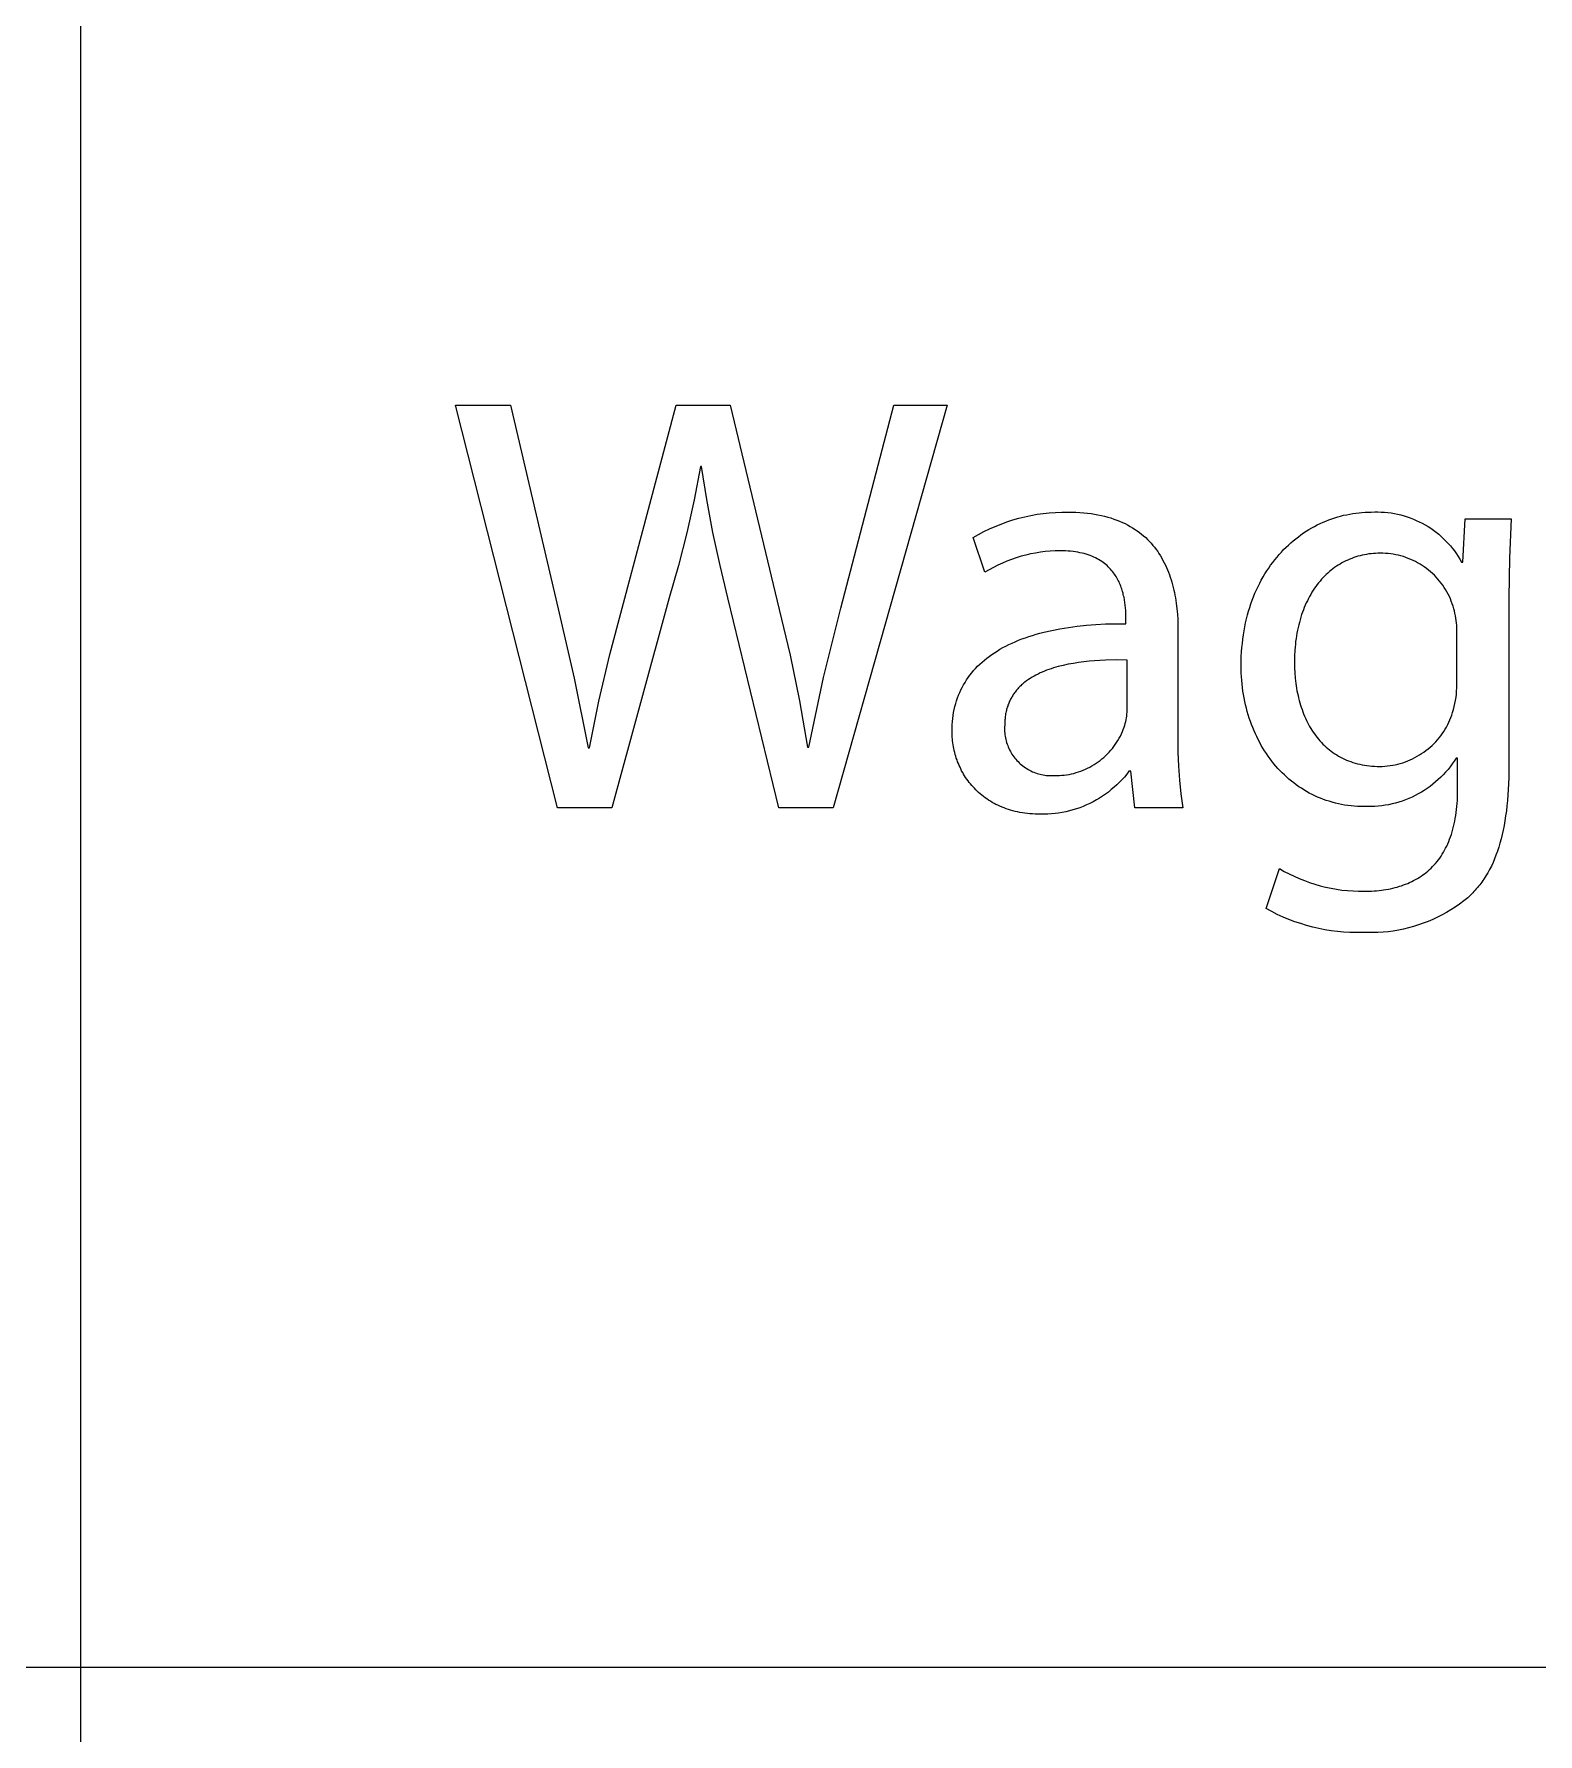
# Model space of a CAD drawing. Header units: millimetres. Extents: x 578 to 4608, y -138 to 2677.
# Drawn here: x 4249.3 to 4350.9, y 82.5 to 197.3 of the extents above; entities that cross this region are included whole.
import ezdxf

# ---------------------------------------------------------------- set-up
doc = ezdxf.new("R2010")
doc.units = ezdxf.units.MM
doc.header["$MEASUREMENT"] = 0
doc.layers.add('Domyślny', color=7, linetype='Continuous', true_color=0x000000)

msp = doc.modelspace()

# ---------------------------------------------------------------- linework, layer by layer
at = {"layer": 'Domyślny', "color": 18, "lineweight": 15, "true_color": 0x000000}
for p, q in [((4252.49, -25.69), (4252.49, 312.23)), ((4284.68, 145.05), (4277.78, 172.24)), ((4277.78, 172.24), (4281.51, 172.24)), ((4281.51, 172.24), (4284.73, 158.49)), ((4289.04, 158.52), (4292.68, 172.24)), ((4292.68, 172.24), (4296.34, 172.24)), ((4296.34, 172.24), (4299.64, 158.44)), ((4311, 172.24), (4303.29, 145.05)), ((4303.82, 158.52), (4307.4, 172.24)), ((4307.4, 172.24), (4311, 172.24)), ((4294.33, 168.09), (4293.9, 165.85)), ((4294.41, 168.09), (4294.33, 168.09)), ((4294.76, 165.86), (4294.41, 168.09)), ((4293.9, 165.85), (4293.4, 163.62)), ((4295.17, 163.63), (4294.76, 165.86)), ((4314.24, 164.05), (4314.63, 164.21)), ((4314.63, 164.21), (4315.02, 164.35)), ((4315.02, 164.35), (4315.42, 164.49)), ((4315.42, 164.49), (4315.83, 164.6)), ((4315.83, 164.6), (4316.23, 164.7)), ((4316.23, 164.7), (4316.64, 164.79)), ((4316.64, 164.79), (4317.06, 164.87)), ((4317.06, 164.87), (4317.47, 164.93)), ((4317.47, 164.93), (4317.89, 164.97)), ((4317.89, 164.97), (4318.31, 165)), ((4318.31, 165), (4318.73, 165.02)), ((4318.73, 165.02), (4319.15, 165.02)), ((4319.15, 165.02), (4319.42, 165.02)), ((4319.42, 165.02), (4319.69, 165.01)), ((4319.69, 165.01), (4319.96, 164.99)), ((4319.96, 164.99), (4320.22, 164.97)), ((4320.22, 164.97), (4320.47, 164.95)), ((4320.47, 164.95), (4320.71, 164.92)), ((4320.71, 164.92), (4320.95, 164.88)), ((4320.95, 164.88), (4321.18, 164.84)), ((4321.18, 164.84), (4321.41, 164.79)), ((4321.41, 164.79), (4321.63, 164.74)), ((4321.63, 164.74), (4321.84, 164.68)), ((4321.84, 164.68), (4322.05, 164.62)), ((4322.05, 164.62), (4322.25, 164.55)), ((4322.25, 164.55), (4322.45, 164.48)), ((4322.45, 164.48), (4322.64, 164.4)), ((4322.64, 164.4), (4322.83, 164.32)), ((4322.83, 164.32), (4323.01, 164.24)), ((4323.01, 164.24), (4323.18, 164.15)), ((4335.99, 164.15), (4336.18, 164.24)), ((4336.18, 164.24), (4336.38, 164.33)), ((4336.38, 164.33), (4336.57, 164.41)), ((4336.57, 164.41), (4336.77, 164.49)), ((4336.77, 164.49), (4336.97, 164.56)), ((4336.97, 164.56), (4337.17, 164.63)), ((4337.17, 164.63), (4337.37, 164.69)), ((4337.37, 164.69), (4337.57, 164.75)), ((4337.57, 164.75), (4337.77, 164.8)), ((4337.77, 164.8), (4337.98, 164.84)), ((4337.98, 164.84), (4338.18, 164.88)), ((4338.18, 164.88), (4338.39, 164.92)), ((4338.39, 164.92), (4338.6, 164.95)), ((4338.6, 164.95), (4338.81, 164.97)), ((4338.81, 164.97), (4339.01, 164.99)), ((4339.01, 164.99), (4339.22, 165.01)), ((4339.22, 165.01), (4339.43, 165.01)), ((4339.43, 165.01), (4339.64, 165.02)), ((4339.64, 165.02), (4339.87, 165.03)), ((4339.87, 165.03), (4340.09, 165.03)), ((4340.09, 165.03), (4340.31, 165.02)), ((4340.31, 165.02), (4340.53, 165.01)), ((4340.53, 165.01), (4340.75, 164.99)), ((4340.75, 164.99), (4340.98, 164.96)), ((4340.98, 164.96), (4341.2, 164.92)), ((4341.2, 164.92), (4341.41, 164.88)), ((4341.41, 164.88), (4341.63, 164.83)), ((4341.63, 164.83), (4341.85, 164.77)), ((4341.85, 164.77), (4342.06, 164.7)), ((4342.06, 164.7), (4342.27, 164.63)), ((4342.27, 164.63), (4342.48, 164.55)), ((4342.48, 164.55), (4342.68, 164.46)), ((4342.68, 164.46), (4342.88, 164.36)), ((4342.88, 164.36), (4343.08, 164.26)), ((4343.08, 164.26), (4343.28, 164.15)), ((4345.82, 161.63), (4345.99, 164.57)), ((4345.99, 164.57), (4349.08, 164.57)), ((4349.08, 164.57), (4348.97, 161.9)), ((4293.4, 163.62), (4292.85, 161.41)), ((4295.65, 161.42), (4295.17, 163.63)), ((4312.75, 163.29), (4313.11, 163.5)), ((4313.54, 160.95), (4312.75, 163.29)), ((4313.11, 163.5), (4313.48, 163.7)), ((4313.48, 163.7), (4313.86, 163.88)), ((4313.86, 163.88), (4314.24, 164.05)), ((4323.18, 164.15), (4323.35, 164.05)), ((4323.35, 164.05), (4323.52, 163.96)), ((4323.52, 163.96), (4323.68, 163.85)), ((4323.68, 163.85), (4323.83, 163.75)), ((4323.83, 163.75), (4323.98, 163.64)), ((4323.98, 163.64), (4324.12, 163.53)), ((4324.12, 163.53), (4324.26, 163.41)), ((4324.26, 163.41), (4324.4, 163.29)), ((4324.4, 163.29), (4324.53, 163.16)), ((4324.53, 163.16), (4324.65, 163.04)), ((4334.21, 162.94), (4334.37, 163.08)), ((4334.37, 163.08), (4334.54, 163.22)), ((4334.54, 163.22), (4334.72, 163.35)), ((4334.72, 163.35), (4334.89, 163.48)), ((4334.89, 163.48), (4335.07, 163.61)), ((4335.07, 163.61), (4335.25, 163.72)), ((4335.25, 163.72), (4335.43, 163.84)), ((4335.43, 163.84), (4335.62, 163.95)), ((4335.62, 163.95), (4335.8, 164.05)), ((4335.8, 164.05), (4335.99, 164.15)), ((4343.28, 164.15), (4343.47, 164.04)), ((4343.47, 164.04), (4343.66, 163.92)), ((4343.66, 163.92), (4343.84, 163.79)), ((4343.84, 163.79), (4344.02, 163.66)), ((4344.02, 163.66), (4344.19, 163.52)), ((4344.19, 163.52), (4344.36, 163.37)), ((4344.36, 163.37), (4344.52, 163.22)), ((4344.52, 163.22), (4344.68, 163.06)), ((4344.68, 163.06), (4344.83, 162.9)), ((4315.66, 161.93), (4315.34, 161.82)), ((4315.98, 162.03), (4315.66, 161.93)), ((4316.31, 162.11), (4315.98, 162.03)), ((4316.63, 162.19), (4316.31, 162.11)), ((4316.96, 162.25), (4316.63, 162.19)), ((4317.29, 162.31), (4316.96, 162.25)), ((4317.62, 162.35), (4317.29, 162.31)), ((4317.96, 162.38), (4317.62, 162.35)), ((4318.29, 162.4), (4317.96, 162.38)), ((4318.62, 162.4), (4318.29, 162.4)), ((4318.81, 162.4), (4318.62, 162.4)), ((4318.99, 162.39), (4318.81, 162.4)), ((4319.16, 162.38), (4318.99, 162.39)), ((4319.33, 162.37), (4319.16, 162.38)), ((4319.5, 162.35), (4319.33, 162.37)), ((4319.66, 162.33), (4319.5, 162.35)), ((4319.81, 162.3), (4319.66, 162.33)), ((4319.96, 162.27), (4319.81, 162.3)), ((4320.11, 162.24), (4319.96, 162.27)), ((4320.25, 162.21), (4320.11, 162.24)), ((4320.39, 162.17), (4320.25, 162.21)), ((4320.52, 162.12), (4320.39, 162.17)), ((4320.65, 162.08), (4320.52, 162.12)), ((4320.77, 162.03), (4320.65, 162.08)), ((4320.89, 161.98), (4320.77, 162.03)), ((4321.01, 161.92), (4320.89, 161.98)), ((4321.12, 161.87), (4321.01, 161.92)), ((4324.65, 163.04), (4324.77, 162.91)), ((4324.77, 162.91), (4324.89, 162.77)), ((4324.89, 162.77), (4325, 162.64)), ((4325, 162.64), (4325.1, 162.5)), ((4325.1, 162.5), (4325.21, 162.35)), ((4325.21, 162.35), (4325.3, 162.21)), ((4325.3, 162.21), (4325.4, 162.06)), ((4325.4, 162.06), (4325.49, 161.91)), ((4325.49, 161.91), (4325.57, 161.75)), ((4333.12, 161.8), (4333.27, 161.98)), ((4333.27, 161.98), (4333.41, 162.15)), ((4333.41, 162.15), (4333.57, 162.32)), ((4333.57, 162.32), (4333.72, 162.48)), ((4333.72, 162.48), (4333.88, 162.64)), ((4333.88, 162.64), (4334.04, 162.79)), ((4334.04, 162.79), (4334.21, 162.94)), ((4338.46, 161.94), (4338.32, 161.89)), ((4338.6, 161.99), (4338.46, 161.94)), ((4338.74, 162.03), (4338.6, 161.99)), ((4338.88, 162.07), (4338.74, 162.03)), ((4339.03, 162.11), (4338.88, 162.07)), ((4339.17, 162.14), (4339.03, 162.11)), ((4339.32, 162.16), (4339.17, 162.14)), ((4339.47, 162.19), (4339.32, 162.16)), ((4339.62, 162.2), (4339.47, 162.19)), ((4339.78, 162.22), (4339.62, 162.2)), ((4339.93, 162.23), (4339.78, 162.22)), ((4340.09, 162.24), (4339.93, 162.23)), ((4340.25, 162.24), (4340.09, 162.24)), ((4340.42, 162.24), (4340.25, 162.24)), ((4340.6, 162.23), (4340.42, 162.24)), ((4340.77, 162.21), (4340.6, 162.23)), ((4340.95, 162.2), (4340.77, 162.21)), ((4341.12, 162.17), (4340.95, 162.2)), ((4341.3, 162.14), (4341.12, 162.17)), ((4341.47, 162.1), (4341.3, 162.14)), ((4341.64, 162.06), (4341.47, 162.1)), ((4341.81, 162.01), (4341.64, 162.06)), ((4341.97, 161.95), (4341.81, 162.01)), ((4342.14, 161.89), (4341.97, 161.95)), ((4344.83, 162.9), (4344.98, 162.73)), ((4344.98, 162.73), (4345.12, 162.56)), ((4345.12, 162.56), (4345.26, 162.39)), ((4345.26, 162.39), (4345.39, 162.2)), ((4345.39, 162.2), (4345.51, 162.02)), ((4345.51, 162.02), (4345.63, 161.83)), ((4292.85, 161.41), (4292.22, 159.22)), ((4296.18, 159.22), (4295.65, 161.42)), ((4313.83, 161.12), (4313.54, 160.95)), ((4314.12, 161.28), (4313.83, 161.12)), ((4314.42, 161.43), (4314.12, 161.28)), ((4314.72, 161.57), (4314.42, 161.43)), ((4315.03, 161.7), (4314.72, 161.57)), ((4315.34, 161.82), (4315.03, 161.7)), ((4321.22, 161.81), (4321.12, 161.87)), ((4321.33, 161.74), (4321.22, 161.81)), ((4321.43, 161.68), (4321.33, 161.74)), ((4321.52, 161.61), (4321.43, 161.68)), ((4321.61, 161.54), (4321.52, 161.61)), ((4321.7, 161.47), (4321.61, 161.54)), ((4321.79, 161.4), (4321.7, 161.47)), ((4321.87, 161.32), (4321.79, 161.4)), ((4321.95, 161.24), (4321.87, 161.32)), ((4322.02, 161.17), (4321.95, 161.24)), ((4322.09, 161.08), (4322.02, 161.17)), ((4322.16, 161), (4322.09, 161.08)), ((4322.22, 160.92), (4322.16, 161)), ((4322.29, 160.83), (4322.22, 160.92)), ((4322.35, 160.75), (4322.29, 160.83)), ((4325.57, 161.75), (4325.65, 161.6)), ((4325.65, 161.6), (4325.73, 161.44)), ((4325.73, 161.44), (4325.81, 161.28)), ((4325.81, 161.28), (4325.87, 161.12)), ((4325.87, 161.12), (4325.94, 160.95)), ((4325.94, 160.95), (4326, 160.79)), ((4326, 160.79), (4326.06, 160.62)), ((4332.33, 160.64), (4332.45, 160.84)), ((4332.45, 160.84), (4332.58, 161.04)), ((4332.58, 161.04), (4332.71, 161.24)), ((4332.71, 161.24), (4332.84, 161.43)), ((4332.84, 161.43), (4332.98, 161.62)), ((4332.98, 161.62), (4333.12, 161.8)), ((4336.59, 160.8), (4336.48, 160.7)), ((4336.7, 160.9), (4336.59, 160.8)), ((4336.81, 161), (4336.7, 160.9)), ((4336.93, 161.09), (4336.81, 161)), ((4337.04, 161.19), (4336.93, 161.09)), ((4337.16, 161.27), (4337.04, 161.19)), ((4337.28, 161.36), (4337.16, 161.27)), ((4337.4, 161.44), (4337.28, 161.36)), ((4337.53, 161.51), (4337.4, 161.44)), ((4337.65, 161.59), (4337.53, 161.51)), ((4337.78, 161.66), (4337.65, 161.59)), ((4337.91, 161.72), (4337.78, 161.66)), ((4338.05, 161.78), (4337.91, 161.72)), ((4338.18, 161.84), (4338.05, 161.78)), ((4338.32, 161.89), (4338.18, 161.84)), ((4342.3, 161.82), (4342.14, 161.89)), ((4342.46, 161.75), (4342.3, 161.82)), ((4342.62, 161.67), (4342.46, 161.75)), ((4342.77, 161.59), (4342.62, 161.67)), ((4342.93, 161.5), (4342.77, 161.59)), ((4343.08, 161.41), (4342.93, 161.5)), ((4343.22, 161.31), (4343.08, 161.41)), ((4343.36, 161.21), (4343.22, 161.31)), ((4343.5, 161.1), (4343.36, 161.21)), ((4343.64, 160.99), (4343.5, 161.1)), ((4343.77, 160.87), (4343.64, 160.99)), ((4343.9, 160.75), (4343.77, 160.87)), ((4345.63, 161.83), (4345.74, 161.63)), ((4345.74, 161.63), (4345.82, 161.63)), ((4348.97, 161.9), (4348.93, 159.22)), ((4322.4, 160.66), (4322.35, 160.75)), ((4322.45, 160.57), (4322.4, 160.66)), ((4322.5, 160.48), (4322.45, 160.57)), ((4322.55, 160.39), (4322.5, 160.48)), ((4322.6, 160.3), (4322.55, 160.39)), ((4322.64, 160.21), (4322.6, 160.3)), ((4322.68, 160.12), (4322.64, 160.21)), ((4322.72, 160.02), (4322.68, 160.12)), ((4322.75, 159.93), (4322.72, 160.02)), ((4322.78, 159.84), (4322.75, 159.93)), ((4322.81, 159.74), (4322.78, 159.84)), ((4322.84, 159.65), (4322.81, 159.74)), ((4322.87, 159.55), (4322.84, 159.65)), ((4326.06, 160.62), (4326.12, 160.45)), ((4326.12, 160.45), (4326.17, 160.28)), ((4326.17, 160.28), (4326.22, 160.1)), ((4326.22, 160.1), (4326.26, 159.93)), ((4326.26, 159.93), (4326.3, 159.75)), ((4326.3, 159.75), (4326.34, 159.58)), ((4331.78, 159.54), (4331.88, 159.77)), ((4331.88, 159.77), (4331.99, 159.99)), ((4331.99, 159.99), (4332.1, 160.21)), ((4332.1, 160.21), (4332.21, 160.42)), ((4332.21, 160.42), (4332.33, 160.64)), ((4335.71, 159.74), (4335.63, 159.6)), ((4335.8, 159.87), (4335.71, 159.74)), ((4335.89, 160), (4335.8, 159.87)), ((4335.98, 160.12), (4335.89, 160)), ((4336.08, 160.24), (4335.98, 160.12)), ((4336.18, 160.36), (4336.08, 160.24)), ((4336.28, 160.48), (4336.18, 160.36)), ((4336.38, 160.59), (4336.28, 160.48)), ((4336.48, 160.7), (4336.38, 160.59)), ((4344.02, 160.62), (4343.9, 160.75)), ((4344.14, 160.49), (4344.02, 160.62)), ((4344.25, 160.36), (4344.14, 160.49)), ((4344.36, 160.22), (4344.25, 160.36)), ((4344.46, 160.08), (4344.36, 160.22)), ((4344.56, 159.93), (4344.46, 160.08)), ((4344.65, 159.78), (4344.56, 159.93)), ((4344.74, 159.63), (4344.65, 159.78)), ((4344.83, 159.47), (4344.74, 159.63)), ((4284.73, 158.49), (4285.79, 153.8)), ((4288.21, 155.4), (4289.04, 158.52)), ((4292.22, 159.22), (4288.34, 145.05)), ((4299.62, 145.05), (4296.18, 159.22)), ((4302.65, 153.85), (4303.82, 158.52)), ((4322.89, 159.46), (4322.87, 159.55)), ((4322.91, 159.37), (4322.89, 159.46)), ((4322.94, 159.27), (4322.91, 159.37)), ((4322.97, 159.09), (4322.94, 159.27)), ((4323, 158.9), (4322.97, 159.09)), ((4323.02, 158.72), (4323, 158.9)), ((4323.04, 158.55), (4323.02, 158.72)), ((4323.05, 158.37), (4323.04, 158.55)), ((4326.34, 159.58), (4326.38, 159.4)), ((4326.38, 159.4), (4326.41, 159.22)), ((4326.41, 159.22), (4326.46, 158.86)), ((4326.46, 158.86), (4326.51, 158.49)), ((4326.51, 158.49), (4326.54, 158.13)), ((4331.35, 158.32), (4331.43, 158.58)), ((4331.43, 158.58), (4331.51, 158.82)), ((4331.51, 158.82), (4331.6, 159.07)), ((4331.6, 159.07), (4331.69, 159.3)), ((4331.69, 159.3), (4331.78, 159.54)), ((4335.11, 158.57), (4335.05, 158.41)), ((4335.18, 158.73), (4335.11, 158.57)), ((4335.25, 158.88), (4335.18, 158.73)), ((4335.32, 159.03), (4335.25, 158.88)), ((4335.39, 159.18), (4335.32, 159.03)), ((4335.47, 159.32), (4335.39, 159.18)), ((4335.55, 159.46), (4335.47, 159.32)), ((4335.63, 159.6), (4335.55, 159.46)), ((4344.91, 159.32), (4344.83, 159.47)), ((4344.98, 159.16), (4344.91, 159.32)), ((4345.04, 158.99), (4344.98, 159.16)), ((4345.11, 158.83), (4345.04, 158.99)), ((4345.16, 158.66), (4345.11, 158.83)), ((4345.21, 158.49), (4345.16, 158.66)), ((4345.26, 158.34), (4345.21, 158.49)), ((4348.93, 159.22), (4348.93, 147.88)), ((4299.64, 158.44), (4300.38, 155.36)), ((4319.78, 157.31), (4320.4, 157.37)), ((4320.4, 157.37), (4321.04, 157.42)), ((4321.04, 157.42), (4321.69, 157.46)), ((4321.69, 157.46), (4322.37, 157.47)), ((4322.37, 157.47), (4323.07, 157.48)), ((4323.06, 158.21), (4323.05, 158.37)), ((4323.07, 158.05), (4323.06, 158.21)), ((4323.07, 157.89), (4323.07, 158.05)), ((4323.07, 157.48), (4323.07, 157.89)), ((4326.54, 158.13), (4326.57, 157.76)), ((4326.57, 157.76), (4326.58, 157.39)), ((4326.58, 157.39), (4326.58, 157.02)), ((4331.1, 157.27), (4331.15, 157.54)), ((4331.15, 157.54), (4331.21, 157.81)), ((4331.21, 157.81), (4331.28, 158.07)), ((4331.28, 158.07), (4331.35, 158.32)), ((4334.74, 157.4), (4334.69, 157.22)), ((4334.78, 157.57), (4334.74, 157.4)), ((4334.83, 157.75), (4334.78, 157.57)), ((4334.88, 157.92), (4334.83, 157.75)), ((4334.93, 158.09), (4334.88, 157.92)), ((4334.99, 158.25), (4334.93, 158.09)), ((4335.05, 158.41), (4334.99, 158.25)), ((4345.29, 158.18), (4345.26, 158.34)), ((4345.33, 158.01), (4345.29, 158.18)), ((4345.35, 157.85), (4345.33, 158.01)), ((4345.38, 157.69), (4345.35, 157.85)), ((4345.39, 157.53), (4345.38, 157.69)), ((4345.41, 157.36), (4345.39, 157.53)), ((4345.41, 157.2), (4345.41, 157.36)), ((4315.16, 156.07), (4315.38, 156.17)), ((4315.38, 156.17), (4315.59, 156.26)), ((4315.59, 156.26), (4315.81, 156.36)), ((4315.81, 156.36), (4316.04, 156.45)), ((4316.04, 156.45), (4316.28, 156.53)), ((4316.28, 156.53), (4316.51, 156.61)), ((4316.51, 156.61), (4316.76, 156.69)), ((4316.76, 156.69), (4317.01, 156.77)), ((4317.01, 156.77), (4317.26, 156.84)), ((4317.26, 156.84), (4317.52, 156.9)), ((4317.52, 156.9), (4318.06, 157.03)), ((4318.06, 157.03), (4318.61, 157.14)), ((4318.61, 157.14), (4319.19, 157.23)), ((4319.19, 157.23), (4319.78, 157.31)), ((4326.58, 157.02), (4326.58, 149.73)), ((4330.93, 156.15), (4330.96, 156.44)), ((4330.96, 156.44), (4331, 156.72)), ((4331, 156.72), (4331.05, 157)), ((4331.05, 157), (4331.1, 157.27)), ((4334.53, 156.28), (4334.51, 156.08)), ((4334.56, 156.47), (4334.53, 156.28)), ((4334.59, 156.66), (4334.56, 156.47)), ((4334.62, 156.85), (4334.59, 156.66)), ((4334.66, 157.04), (4334.62, 156.85)), ((4334.69, 157.22), (4334.66, 157.04)), ((4345.42, 157.03), (4345.41, 157.2)), ((4345.41, 156.87), (4345.42, 157.03)), ((4345.41, 153.35), (4345.41, 156.87)), ((4287.47, 152.25), (4288.21, 155.4)), ((4300.38, 155.36), (4301.01, 152.26)), ((4313.51, 155.01), (4313.67, 155.14)), ((4313.67, 155.14), (4313.84, 155.27)), ((4313.84, 155.27), (4314.01, 155.4)), ((4314.01, 155.4), (4314.19, 155.52)), ((4314.19, 155.52), (4314.37, 155.63)), ((4314.37, 155.63), (4314.56, 155.75)), ((4314.56, 155.75), (4314.76, 155.86)), ((4314.76, 155.86), (4314.96, 155.97)), ((4314.96, 155.97), (4315.16, 156.07)), ((4322.42, 155.03), (4321.68, 155.01)), ((4323.15, 155.02), (4322.42, 155.03)), ((4323.15, 151.63), (4323.15, 155.02)), ((4330.86, 155.27), (4330.88, 155.57)), ((4330.86, 154.96), (4330.86, 155.27)), ((4330.88, 155.57), (4330.9, 155.86)), ((4330.9, 155.86), (4330.93, 156.15)), ((4334.46, 155.28), (4334.45, 154.86)), ((4334.48, 155.68), (4334.46, 155.28)), ((4334.49, 155.89), (4334.48, 155.68)), ((4334.51, 156.08), (4334.49, 155.89)), ((4312.41, 153.84), (4312.53, 154)), ((4312.53, 154), (4312.65, 154.15)), ((4312.65, 154.15), (4312.78, 154.31)), ((4312.78, 154.31), (4312.91, 154.45)), ((4312.91, 154.45), (4313.05, 154.6)), ((4313.05, 154.6), (4313.2, 154.74)), ((4313.2, 154.74), (4313.35, 154.88)), ((4313.35, 154.88), (4313.51, 155.01)), ((4316.86, 153.94), (4316.73, 153.86)), ((4316.99, 154.01), (4316.86, 153.94)), ((4317.13, 154.08), (4316.99, 154.01)), ((4317.27, 154.15), (4317.13, 154.08)), ((4317.42, 154.21), (4317.27, 154.15)), ((4317.56, 154.27), (4317.42, 154.21)), ((4317.71, 154.33), (4317.56, 154.27)), ((4317.87, 154.39), (4317.71, 154.33)), ((4318.02, 154.44), (4317.87, 154.39)), ((4318.18, 154.49), (4318.02, 154.44)), ((4318.34, 154.54), (4318.18, 154.49)), ((4318.5, 154.58), (4318.34, 154.54)), ((4318.83, 154.66), (4318.5, 154.58)), ((4319.17, 154.74), (4318.83, 154.66)), ((4319.52, 154.8), (4319.17, 154.74)), ((4319.87, 154.85), (4319.52, 154.8)), ((4320.22, 154.9), (4319.87, 154.85)), ((4320.59, 154.94), (4320.22, 154.9)), ((4320.95, 154.97), (4320.59, 154.94)), ((4321.31, 154.99), (4320.95, 154.97)), ((4321.68, 155.01), (4321.31, 154.99)), ((4330.85, 154.66), (4330.86, 154.96)), ((4330.85, 154.4), (4330.85, 154.66)), ((4330.86, 154.15), (4330.85, 154.4)), ((4330.87, 153.9), (4330.86, 154.15)), ((4330.89, 153.66), (4330.87, 153.9)), ((4334.45, 154.86), (4334.45, 154.5)), ((4334.45, 154.5), (4334.47, 154.15)), ((4334.47, 154.15), (4334.5, 153.8)), ((4285.79, 153.8), (4286.75, 149.09)), ((4301.64, 149.14), (4302.65, 153.85)), ((4311.76, 152.64), (4311.84, 152.82)), ((4311.84, 152.82), (4311.92, 153)), ((4311.92, 153), (4312.01, 153.17)), ((4312.01, 153.17), (4312.1, 153.35)), ((4312.1, 153.35), (4312.2, 153.51)), ((4312.2, 153.51), (4312.3, 153.68)), ((4312.3, 153.68), (4312.41, 153.84)), ((4315.5, 152.75), (4315.46, 152.69)), ((4315.54, 152.81), (4315.5, 152.75)), ((4315.58, 152.86), (4315.54, 152.81)), ((4315.63, 152.92), (4315.58, 152.86)), ((4315.67, 152.98), (4315.63, 152.92)), ((4315.72, 153.03), (4315.67, 152.98)), ((4315.77, 153.08), (4315.72, 153.03)), ((4315.81, 153.14), (4315.77, 153.08)), ((4315.86, 153.19), (4315.81, 153.14)), ((4315.91, 153.24), (4315.86, 153.19)), ((4315.97, 153.29), (4315.91, 153.24)), ((4316.02, 153.34), (4315.97, 153.29)), ((4316.07, 153.39), (4316.02, 153.34)), ((4316.13, 153.43), (4316.07, 153.39)), ((4316.18, 153.48), (4316.13, 153.43)), ((4316.24, 153.53), (4316.18, 153.48)), ((4316.36, 153.61), (4316.24, 153.53)), ((4316.48, 153.7), (4316.36, 153.61)), ((4316.6, 153.78), (4316.48, 153.7)), ((4316.73, 153.86), (4316.6, 153.78)), ((4330.91, 153.41), (4330.89, 153.66)), ((4330.94, 153.17), (4330.91, 153.41)), ((4330.97, 152.93), (4330.94, 153.17)), ((4331.01, 152.69), (4330.97, 152.93)), ((4334.5, 153.8), (4334.54, 153.45)), ((4334.54, 153.45), (4334.56, 153.28)), ((4334.56, 153.28), (4334.59, 153.12)), ((4334.59, 153.12), (4334.62, 152.95)), ((4334.62, 152.95), (4334.65, 152.78)), ((4334.65, 152.78), (4334.69, 152.62)), ((4345.39, 152.72), (4345.4, 152.93)), ((4345.4, 152.93), (4345.41, 153.14)), ((4345.41, 153.14), (4345.41, 153.35)), ((4286.83, 149.09), (4287.47, 152.25)), ((4301.01, 152.26), (4301.55, 149.14)), ((4311.43, 151.49), (4311.47, 151.69)), ((4311.47, 151.69), (4311.52, 151.88)), ((4311.52, 151.88), (4311.57, 152.08)), ((4311.57, 152.08), (4311.63, 152.27)), ((4311.63, 152.27), (4311.69, 152.46)), ((4311.69, 152.46), (4311.76, 152.64)), ((4314.99, 151.61), (4314.97, 151.54)), ((4315.01, 151.69), (4314.99, 151.61)), ((4315.03, 151.76), (4315.01, 151.69)), ((4315.05, 151.84), (4315.03, 151.76)), ((4315.08, 151.91), (4315.05, 151.84)), ((4315.1, 151.98), (4315.08, 151.91)), ((4315.13, 152.05), (4315.1, 151.98)), ((4315.15, 152.12), (4315.13, 152.05)), ((4315.18, 152.18), (4315.15, 152.12)), ((4315.21, 152.25), (4315.18, 152.18)), ((4315.25, 152.32), (4315.21, 152.25)), ((4315.28, 152.38), (4315.25, 152.32)), ((4315.31, 152.45), (4315.28, 152.38)), ((4315.35, 152.51), (4315.31, 152.45)), ((4315.38, 152.57), (4315.35, 152.51)), ((4315.42, 152.63), (4315.38, 152.57)), ((4315.46, 152.69), (4315.42, 152.63)), ((4323.14, 151.5), (4323.15, 151.63)), ((4331.05, 152.46), (4331.01, 152.69)), ((4331.1, 152.23), (4331.05, 152.46)), ((4331.15, 152), (4331.1, 152.23)), ((4331.2, 151.77), (4331.15, 152)), ((4331.26, 151.54), (4331.2, 151.77)), ((4334.69, 152.62), (4334.72, 152.46)), ((4334.72, 152.46), (4334.76, 152.3)), ((4334.76, 152.3), (4334.81, 152.14)), ((4334.81, 152.14), (4334.85, 151.98)), ((4334.85, 151.98), (4334.9, 151.83)), ((4334.9, 151.83), (4334.96, 151.68)), ((4334.96, 151.68), (4335.01, 151.53)), ((4345.13, 151.47), (4345.19, 151.68)), ((4345.19, 151.68), (4345.24, 151.88)), ((4345.24, 151.88), (4345.29, 152.09)), ((4345.29, 152.09), (4345.33, 152.3)), ((4345.33, 152.3), (4345.36, 152.51)), ((4345.36, 152.51), (4345.39, 152.72)), ((4311.32, 150.22), (4311.33, 150.44)), ((4311.33, 150.44), (4311.34, 150.65)), ((4311.34, 150.65), (4311.35, 150.87)), ((4311.35, 150.87), (4311.37, 151.08)), ((4311.37, 151.08), (4311.4, 151.28)), ((4311.4, 151.28), (4311.43, 151.49)), ((4314.88, 150.63), (4314.87, 150.52)), ((4314.87, 150.52), (4314.87, 150.42)), ((4314.89, 150.89), (4314.88, 150.81)), ((4314.88, 150.81), (4314.88, 150.72)), ((4314.88, 150.72), (4314.88, 150.63)), ((4314.9, 151.06), (4314.89, 150.98)), ((4314.89, 150.98), (4314.89, 150.89)), ((4314.91, 151.14), (4314.9, 151.06)), ((4314.92, 151.22), (4314.91, 151.14)), ((4314.93, 151.3), (4314.92, 151.22)), ((4314.94, 151.38), (4314.93, 151.3)), ((4314.96, 151.46), (4314.94, 151.38)), ((4314.97, 151.54), (4314.96, 151.46)), ((4322.89, 150.34), (4322.95, 150.5)), ((4322.95, 150.5), (4322.99, 150.62)), ((4322.99, 150.62), (4323.02, 150.74)), ((4323.02, 150.74), (4323.05, 150.87)), ((4323.05, 150.87), (4323.08, 150.99)), ((4323.08, 150.99), (4323.1, 151.12)), ((4323.1, 151.12), (4323.12, 151.24)), ((4323.12, 151.24), (4323.13, 151.37)), ((4323.13, 151.37), (4323.14, 151.5)), ((4331.33, 151.32), (4331.26, 151.54)), ((4331.4, 151.1), (4331.33, 151.32)), ((4331.47, 150.88), (4331.4, 151.1)), ((4331.55, 150.67), (4331.47, 150.88)), ((4331.63, 150.46), (4331.55, 150.67)), ((4331.72, 150.25), (4331.63, 150.46)), ((4335.01, 151.53), (4335.07, 151.38)), ((4335.07, 151.38), (4335.13, 151.23)), ((4335.13, 151.23), (4335.19, 151.09)), ((4335.19, 151.09), (4335.26, 150.95)), ((4335.26, 150.95), (4335.33, 150.81)), ((4335.33, 150.81), (4335.4, 150.67)), ((4335.4, 150.67), (4335.47, 150.54)), ((4335.47, 150.54), (4335.55, 150.41)), ((4344.62, 150.35), (4344.71, 150.5)), ((4344.71, 150.5), (4344.8, 150.66)), ((4344.8, 150.66), (4344.87, 150.82)), ((4344.87, 150.82), (4344.95, 150.98)), ((4344.95, 150.98), (4345.01, 151.14)), ((4345.01, 151.14), (4345.08, 151.31)), ((4345.08, 151.31), (4345.13, 151.47)), ((4311.33, 150.09), (4311.32, 150.22)), ((4311.33, 149.95), (4311.33, 150.09)), ((4311.34, 149.82), (4311.33, 149.95)), ((4311.35, 149.69), (4311.34, 149.82)), ((4311.36, 149.56), (4311.35, 149.69)), ((4311.38, 149.43), (4311.36, 149.56)), ((4311.4, 149.3), (4311.38, 149.43)), ((4311.42, 149.17), (4311.4, 149.3)), ((4314.87, 150.42), (4314.87, 150.31)), ((4314.87, 150.31), (4314.87, 150.2)), ((4314.87, 150.2), (4314.88, 150.09)), ((4314.88, 150.09), (4314.89, 149.98)), ((4314.89, 149.98), (4314.91, 149.88)), ((4314.91, 149.88), (4314.93, 149.77)), ((4314.93, 149.77), (4314.95, 149.66)), ((4314.95, 149.66), (4314.98, 149.56)), ((4314.98, 149.56), (4315.01, 149.45)), ((4315.01, 149.45), (4315.04, 149.35)), ((4315.04, 149.35), (4315.08, 149.25)), ((4322.25, 149.19), (4322.35, 149.32)), ((4322.35, 149.32), (4322.44, 149.46)), ((4322.44, 149.46), (4322.53, 149.6)), ((4322.53, 149.6), (4322.61, 149.74)), ((4322.61, 149.74), (4322.69, 149.89)), ((4322.69, 149.89), (4322.76, 150.04)), ((4322.76, 150.04), (4322.83, 150.19)), ((4322.83, 150.19), (4322.89, 150.34)), ((4326.58, 149.73), (4326.58, 148.79)), ((4331.81, 150.05), (4331.72, 150.25)), ((4331.9, 149.85), (4331.81, 150.05)), ((4332, 149.65), (4331.9, 149.85)), ((4332.1, 149.45), (4332, 149.65)), ((4332.21, 149.26), (4332.1, 149.45)), ((4335.55, 150.41), (4335.63, 150.28)), ((4335.63, 150.28), (4335.71, 150.15)), ((4335.71, 150.15), (4335.8, 150.03)), ((4335.8, 150.03), (4335.89, 149.91)), ((4335.89, 149.91), (4335.98, 149.79)), ((4335.98, 149.79), (4336.07, 149.67)), ((4336.07, 149.67), (4336.17, 149.56)), ((4336.17, 149.56), (4336.27, 149.45)), ((4336.27, 149.45), (4336.37, 149.35)), ((4336.37, 149.35), (4336.48, 149.24)), ((4343.74, 149.25), (4343.86, 149.37)), ((4343.86, 149.37), (4343.99, 149.5)), ((4343.99, 149.5), (4344.1, 149.63)), ((4344.1, 149.63), (4344.22, 149.77)), ((4344.22, 149.77), (4344.33, 149.91)), ((4344.33, 149.91), (4344.43, 150.05)), ((4344.43, 150.05), (4344.53, 150.2)), ((4344.53, 150.2), (4344.62, 150.35)), ((4286.75, 149.09), (4286.83, 149.09)), ((4301.55, 149.14), (4301.64, 149.14)), ((4311.44, 149.04), (4311.42, 149.17)), ((4311.47, 148.91), (4311.44, 149.04)), ((4311.5, 148.78), (4311.47, 148.91)), ((4311.54, 148.65), (4311.5, 148.78)), ((4311.57, 148.53), (4311.54, 148.65)), ((4311.61, 148.4), (4311.57, 148.53)), ((4311.66, 148.28), (4311.61, 148.4)), ((4311.7, 148.15), (4311.66, 148.28)), ((4311.75, 148.03), (4311.7, 148.15)), ((4315.08, 149.25), (4315.12, 149.15)), ((4315.12, 149.15), (4315.16, 149.05)), ((4315.16, 149.05), (4315.21, 148.95)), ((4315.21, 148.95), (4315.26, 148.85)), ((4315.26, 148.85), (4315.31, 148.76)), ((4315.31, 148.76), (4315.37, 148.67)), ((4315.37, 148.67), (4315.43, 148.58)), ((4315.43, 148.58), (4315.49, 148.49)), ((4315.49, 148.49), (4315.56, 148.4)), ((4315.56, 148.4), (4315.63, 148.32)), ((4315.63, 148.32), (4315.7, 148.24)), ((4315.7, 148.24), (4315.78, 148.16)), ((4315.78, 148.16), (4315.85, 148.08)), ((4321.06, 148.05), (4321.19, 148.14)), ((4321.19, 148.14), (4321.32, 148.24)), ((4321.32, 148.24), (4321.45, 148.35)), ((4321.45, 148.35), (4321.58, 148.45)), ((4321.58, 148.45), (4321.7, 148.57)), ((4321.7, 148.57), (4321.82, 148.68)), ((4321.82, 148.68), (4321.93, 148.8)), ((4321.93, 148.8), (4322.04, 148.93)), ((4322.04, 148.93), (4322.15, 149.05)), ((4322.15, 149.05), (4322.25, 149.19)), ((4326.58, 148.79), (4326.62, 147.85)), ((4332.32, 149.08), (4332.21, 149.26)), ((4332.43, 148.89), (4332.32, 149.08)), ((4332.55, 148.71), (4332.43, 148.89)), ((4332.67, 148.53), (4332.55, 148.71)), ((4332.8, 148.36), (4332.67, 148.53)), ((4332.92, 148.19), (4332.8, 148.36)), ((4333.06, 148.02), (4332.92, 148.19)), ((4336.48, 149.24), (4336.59, 149.14)), ((4336.59, 149.14), (4336.7, 149.05)), ((4336.7, 149.05), (4336.81, 148.95)), ((4336.81, 148.95), (4336.93, 148.86)), ((4336.93, 148.86), (4337.05, 148.78)), ((4337.05, 148.78), (4337.17, 148.69)), ((4337.17, 148.69), (4337.3, 148.61)), ((4337.3, 148.61), (4337.42, 148.54)), ((4337.42, 148.54), (4337.55, 148.46)), ((4337.55, 148.46), (4337.69, 148.39)), ((4337.69, 148.39), (4337.82, 148.33)), ((4337.82, 148.33), (4337.96, 148.27)), ((4337.96, 148.27), (4338.1, 148.21)), ((4338.1, 148.21), (4338.25, 148.16)), ((4338.25, 148.16), (4338.4, 148.11)), ((4341.77, 148.09), (4341.94, 148.15)), ((4341.94, 148.15), (4342.11, 148.21)), ((4342.11, 148.21), (4342.27, 148.28)), ((4342.27, 148.28), (4342.43, 148.35)), ((4342.43, 148.35), (4342.59, 148.43)), ((4342.59, 148.43), (4342.74, 148.52)), ((4342.74, 148.52), (4342.89, 148.61)), ((4342.89, 148.61), (4343.04, 148.7)), ((4343.04, 148.7), (4343.19, 148.8)), ((4343.19, 148.8), (4343.33, 148.91)), ((4343.33, 148.91), (4343.47, 149.02)), ((4343.47, 149.02), (4343.61, 149.13)), ((4343.61, 149.13), (4343.74, 149.25)), ((4345.24, 148.2), (4345.11, 148.01)), ((4345.37, 148.4), (4345.24, 148.2)), ((4345.47, 148.4), (4345.37, 148.4)), ((4345.47, 146.23), (4345.47, 148.4)), ((4311.8, 147.91), (4311.75, 148.03)), ((4311.86, 147.79), (4311.8, 147.91)), ((4311.91, 147.67), (4311.86, 147.79)), ((4311.97, 147.55), (4311.91, 147.67)), ((4312.04, 147.43), (4311.97, 147.55)), ((4312.1, 147.32), (4312.04, 147.43)), ((4312.17, 147.2), (4312.1, 147.32)), ((4312.24, 147.09), (4312.17, 147.2)), ((4312.32, 146.98), (4312.24, 147.09)), ((4312.4, 146.87), (4312.32, 146.98)), ((4315.85, 148.08), (4315.93, 148.01)), ((4315.93, 148.01), (4316.02, 147.94)), ((4316.02, 147.94), (4316.1, 147.87)), ((4316.1, 147.87), (4316.19, 147.81)), ((4316.19, 147.81), (4316.28, 147.74)), ((4316.28, 147.74), (4316.37, 147.69)), ((4316.37, 147.69), (4316.46, 147.63)), ((4316.46, 147.63), (4316.56, 147.58)), ((4316.56, 147.58), (4316.65, 147.53)), ((4316.65, 147.53), (4316.75, 147.48)), ((4316.75, 147.48), (4316.85, 147.44)), ((4316.85, 147.44), (4316.95, 147.4)), ((4316.95, 147.4), (4317.06, 147.37)), ((4317.06, 147.37), (4317.16, 147.34)), ((4317.16, 147.34), (4317.27, 147.31)), ((4317.27, 147.31), (4317.37, 147.29)), ((4317.37, 147.29), (4317.48, 147.26)), ((4317.48, 147.26), (4317.59, 147.25)), ((4317.59, 147.25), (4317.69, 147.23)), ((4317.69, 147.23), (4317.8, 147.22)), ((4317.8, 147.22), (4317.91, 147.22)), ((4317.91, 147.22), (4318.02, 147.22)), ((4318.02, 147.22), (4318.13, 147.22)), ((4318.13, 147.22), (4318.24, 147.22)), ((4318.24, 147.22), (4318.4, 147.22)), ((4318.4, 147.22), (4318.57, 147.23)), ((4318.57, 147.23), (4318.73, 147.24)), ((4318.73, 147.24), (4318.9, 147.25)), ((4318.9, 147.25), (4319.06, 147.28)), ((4319.06, 147.28), (4319.23, 147.3)), ((4319.23, 147.3), (4319.39, 147.34)), ((4319.39, 147.34), (4319.55, 147.37)), ((4319.55, 147.37), (4319.71, 147.42)), ((4319.71, 147.42), (4319.87, 147.47)), ((4319.87, 147.47), (4320.02, 147.52)), ((4320.02, 147.52), (4320.18, 147.58)), ((4320.18, 147.58), (4320.33, 147.65)), ((4320.33, 147.65), (4320.48, 147.72)), ((4320.48, 147.72), (4320.63, 147.79)), ((4320.63, 147.79), (4320.77, 147.87)), ((4320.77, 147.87), (4320.92, 147.96)), ((4320.92, 147.96), (4321.06, 148.05)), ((4322.96, 147.12), (4322.79, 146.94)), ((4323.12, 147.31), (4322.96, 147.12)), ((4323.27, 147.51), (4323.12, 147.31)), ((4323.4, 147.51), (4323.27, 147.51)), ((4323.67, 145.05), (4323.4, 147.51)), ((4326.62, 147.85), (4326.68, 146.92)), ((4333.19, 147.86), (4333.06, 148.02)), ((4333.33, 147.7), (4333.19, 147.86)), ((4333.48, 147.55), (4333.33, 147.7)), ((4333.62, 147.4), (4333.48, 147.55)), ((4333.77, 147.26), (4333.62, 147.4)), ((4333.93, 147.11), (4333.77, 147.26)), ((4334.08, 146.98), (4333.93, 147.11)), ((4338.4, 148.11), (4338.55, 148.06)), ((4338.55, 148.06), (4338.7, 148.02)), ((4338.7, 148.02), (4338.86, 147.98)), ((4338.86, 147.98), (4339.02, 147.95)), ((4339.02, 147.95), (4339.18, 147.92)), ((4339.18, 147.92), (4339.34, 147.89)), ((4339.34, 147.89), (4339.51, 147.87)), ((4339.51, 147.87), (4339.68, 147.86)), ((4339.68, 147.86), (4339.85, 147.85)), ((4339.85, 147.85), (4340.03, 147.84)), ((4340.03, 147.84), (4340.21, 147.84)), ((4340.21, 147.84), (4340.38, 147.84)), ((4340.38, 147.84), (4340.56, 147.85)), ((4340.56, 147.85), (4340.74, 147.87)), ((4340.74, 147.87), (4340.91, 147.89)), ((4340.91, 147.89), (4341.09, 147.92)), ((4341.09, 147.92), (4341.26, 147.95)), ((4341.26, 147.95), (4341.43, 147.99)), ((4341.43, 147.99), (4341.6, 148.04)), ((4341.6, 148.04), (4341.77, 148.09)), ((4344.33, 147.11), (4344.16, 146.95)), ((4344.5, 147.28), (4344.33, 147.11)), ((4344.66, 147.45), (4344.5, 147.28)), ((4344.82, 147.63), (4344.66, 147.45)), ((4344.97, 147.82), (4344.82, 147.63)), ((4345.11, 148.01), (4344.97, 147.82)), ((4348.92, 147.06), (4348.89, 146.28)), ((4348.93, 147.88), (4348.92, 147.06)), ((4312.48, 146.76), (4312.4, 146.87)), ((4312.56, 146.66), (4312.48, 146.76)), ((4312.65, 146.56), (4312.56, 146.66)), ((4312.74, 146.45), (4312.65, 146.56)), ((4312.83, 146.36), (4312.74, 146.45)), ((4312.93, 146.26), (4312.83, 146.36)), ((4313.02, 146.16), (4312.93, 146.26)), ((4313.12, 146.07), (4313.02, 146.16)), ((4313.23, 145.98), (4313.12, 146.07)), ((4313.33, 145.89), (4313.23, 145.98)), ((4313.44, 145.8), (4313.33, 145.89)), ((4321.69, 145.97), (4321.48, 145.83)), ((4321.88, 146.11), (4321.69, 145.97)), ((4322.08, 146.27), (4321.88, 146.11)), ((4322.27, 146.43), (4322.08, 146.27)), ((4322.45, 146.59), (4322.27, 146.43)), ((4322.62, 146.76), (4322.45, 146.59)), ((4322.79, 146.94), (4322.62, 146.76)), ((4326.68, 146.92), (4326.78, 145.98)), ((4326.78, 145.98), (4326.9, 145.05)), ((4334.24, 146.84), (4334.08, 146.98)), ((4334.41, 146.72), (4334.24, 146.84)), ((4334.57, 146.59), (4334.41, 146.72)), ((4334.74, 146.47), (4334.57, 146.59)), ((4334.92, 146.36), (4334.74, 146.47)), ((4335.09, 146.25), (4334.92, 146.36)), ((4335.27, 146.14), (4335.09, 146.25)), ((4335.45, 146.04), (4335.27, 146.14)), ((4335.64, 145.95), (4335.45, 146.04)), ((4335.82, 145.85), (4335.64, 145.95)), ((4336.01, 145.77), (4335.82, 145.85)), ((4342.6, 145.87), (4342.39, 145.77)), ((4342.81, 145.98), (4342.6, 145.87)), ((4343.02, 146.1), (4342.81, 145.98)), ((4343.22, 146.22), (4343.02, 146.1)), ((4343.42, 146.35), (4343.22, 146.22)), ((4343.61, 146.49), (4343.42, 146.35)), ((4343.8, 146.64), (4343.61, 146.49)), ((4343.98, 146.79), (4343.8, 146.64)), ((4344.16, 146.95), (4343.98, 146.79)), ((4345.46, 145.77), (4345.47, 146.23)), ((4348.89, 146.28), (4348.83, 145.54)), ((4288.34, 145.05), (4284.68, 145.05)), ((4303.29, 145.05), (4299.62, 145.05)), ((4313.56, 145.72), (4313.44, 145.8)), ((4313.67, 145.64), (4313.56, 145.72)), ((4313.79, 145.56), (4313.67, 145.64)), ((4313.91, 145.48), (4313.79, 145.56)), ((4314.04, 145.41), (4313.91, 145.48)), ((4314.16, 145.34), (4314.04, 145.41)), ((4314.29, 145.27), (4314.16, 145.34)), ((4314.42, 145.21), (4314.29, 145.27)), ((4314.56, 145.15), (4314.42, 145.21)), ((4314.7, 145.09), (4314.56, 145.15)), ((4314.84, 145.03), (4314.7, 145.09)), ((4314.98, 144.98), (4314.84, 145.03)), ((4315.13, 144.93), (4314.98, 144.98)), ((4315.28, 144.88), (4315.13, 144.93)), ((4315.43, 144.84), (4315.28, 144.88)), ((4315.59, 144.8), (4315.43, 144.84)), ((4315.75, 144.77), (4315.59, 144.8)), ((4315.91, 144.73), (4315.75, 144.77)), ((4316.07, 144.7), (4315.91, 144.73)), ((4316.24, 144.68), (4316.07, 144.7)), ((4318.52, 144.69), (4318.28, 144.65)), ((4318.77, 144.73), (4318.52, 144.69)), ((4319.01, 144.78), (4318.77, 144.73)), ((4319.25, 144.83), (4319.01, 144.78)), ((4319.48, 144.9), (4319.25, 144.83)), ((4319.72, 144.97), (4319.48, 144.9)), ((4319.95, 145.05), (4319.72, 144.97)), ((4320.18, 145.14), (4319.95, 145.05)), ((4320.41, 145.24), (4320.18, 145.14)), ((4320.63, 145.34), (4320.41, 145.24)), ((4320.85, 145.45), (4320.63, 145.34)), ((4321.07, 145.57), (4320.85, 145.45)), ((4321.28, 145.69), (4321.07, 145.57)), ((4321.48, 145.83), (4321.28, 145.69)), ((4326.9, 145.05), (4323.67, 145.05)), ((4336.21, 145.69), (4336.01, 145.77)), ((4336.4, 145.61), (4336.21, 145.69)), ((4336.6, 145.54), (4336.4, 145.61)), ((4336.8, 145.48), (4336.6, 145.54)), ((4337, 145.42), (4336.8, 145.48)), ((4337.21, 145.36), (4337, 145.42)), ((4337.42, 145.31), (4337.21, 145.36)), ((4337.63, 145.27), (4337.42, 145.31)), ((4337.84, 145.23), (4337.63, 145.27)), ((4338.05, 145.2), (4337.84, 145.23)), ((4338.27, 145.17), (4338.05, 145.2)), ((4338.49, 145.15), (4338.27, 145.17)), ((4338.71, 145.14), (4338.49, 145.15)), ((4338.93, 145.13), (4338.71, 145.14)), ((4339.16, 145.13), (4338.93, 145.13)), ((4339.4, 145.12), (4339.16, 145.13)), ((4339.63, 145.12), (4339.4, 145.12)), ((4339.87, 145.13), (4339.63, 145.12)), ((4340.11, 145.15), (4339.87, 145.13)), ((4340.34, 145.18), (4340.11, 145.15)), ((4340.58, 145.21), (4340.34, 145.18)), ((4340.81, 145.25), (4340.58, 145.21)), ((4341.04, 145.3), (4340.81, 145.25)), ((4341.28, 145.36), (4341.04, 145.3)), ((4341.5, 145.43), (4341.28, 145.36)), ((4341.73, 145.5), (4341.5, 145.43)), ((4341.95, 145.58), (4341.73, 145.5)), ((4342.17, 145.67), (4341.95, 145.58)), ((4342.39, 145.77), (4342.17, 145.67)), ((4345.35, 144.52), (4345.37, 144.72)), ((4345.37, 144.72), (4345.4, 144.92)), ((4345.4, 144.92), (4345.42, 145.13)), ((4345.42, 145.13), (4345.44, 145.34)), ((4345.44, 145.34), (4345.45, 145.55)), ((4345.45, 145.55), (4345.46, 145.77)), ((4348.76, 144.83), (4348.71, 144.49)), ((4348.8, 145.18), (4348.76, 144.83)), ((4348.83, 145.54), (4348.8, 145.18)), ((4316.41, 144.66), (4316.24, 144.68)), ((4316.58, 144.64), (4316.41, 144.66)), ((4316.75, 144.63), (4316.58, 144.64)), ((4316.93, 144.62), (4316.75, 144.63)), ((4317.11, 144.61), (4316.93, 144.62)), ((4317.3, 144.61), (4317.11, 144.61)), ((4317.54, 144.61), (4317.3, 144.61)), ((4317.79, 144.61), (4317.54, 144.61)), ((4318.03, 144.63), (4317.79, 144.61)), ((4318.28, 144.65), (4318.03, 144.63)), ((4345.1, 143.42), (4345.15, 143.59)), ((4345.15, 143.59), (4345.2, 143.77)), ((4345.2, 143.77), (4345.24, 143.95)), ((4345.24, 143.95), (4345.28, 144.14)), ((4345.28, 144.14), (4345.31, 144.33)), ((4345.31, 144.33), (4345.35, 144.52)), ((4348.61, 143.85), (4348.55, 143.53)), ((4348.66, 144.17), (4348.61, 143.85)), ((4348.71, 144.49), (4348.66, 144.17)), ((4344.66, 142.32), (4344.74, 142.46)), ((4344.74, 142.46), (4344.81, 142.61)), ((4344.81, 142.61), (4344.87, 142.77)), ((4344.87, 142.77), (4344.93, 142.92)), ((4344.93, 142.92), (4344.99, 143.08)), ((4344.99, 143.08), (4345.05, 143.25)), ((4345.05, 143.25), (4345.1, 143.42)), ((4348.33, 142.65), (4348.25, 142.38)), ((4348.41, 142.94), (4348.33, 142.65)), ((4348.48, 143.23), (4348.41, 142.94)), ((4348.55, 143.53), (4348.48, 143.23)), ((4343.88, 141.18), (4343.98, 141.29)), ((4343.98, 141.29), (4344.08, 141.41)), ((4344.08, 141.41), (4344.17, 141.53)), ((4344.17, 141.53), (4344.26, 141.65)), ((4344.26, 141.65), (4344.35, 141.78)), ((4344.35, 141.78), (4344.43, 141.91)), ((4344.43, 141.91), (4344.51, 142.04)), ((4344.51, 142.04), (4344.59, 142.18)), ((4344.59, 142.18), (4344.66, 142.32)), ((4347.86, 141.35), (4347.75, 141.11)), ((4347.96, 141.59), (4347.86, 141.35)), ((4348.06, 141.85), (4347.96, 141.59)), ((4348.16, 142.11), (4348.06, 141.85)), ((4348.25, 142.38), (4348.16, 142.11)), ((4332.54, 138.23), (4333.43, 140.94)), ((4333.43, 140.94), (4333.76, 140.75)), ((4333.76, 140.75), (4334.09, 140.58)), ((4334.09, 140.58), (4334.43, 140.42)), ((4334.43, 140.42), (4334.77, 140.27)), ((4334.77, 140.27), (4335.12, 140.13)), ((4335.12, 140.13), (4335.47, 140)), ((4342.37, 140.06), (4342.5, 140.13)), ((4342.5, 140.13), (4342.63, 140.2)), ((4342.63, 140.2), (4342.75, 140.27)), ((4342.75, 140.27), (4342.88, 140.34)), ((4342.88, 140.34), (4343, 140.42)), ((4343, 140.42), (4343.12, 140.51)), ((4343.12, 140.51), (4343.24, 140.59)), ((4343.24, 140.59), (4343.35, 140.68)), ((4343.35, 140.68), (4343.46, 140.77)), ((4343.46, 140.77), (4343.57, 140.87)), ((4343.57, 140.87), (4343.68, 140.97)), ((4343.68, 140.97), (4343.78, 141.08)), ((4343.78, 141.08), (4343.88, 141.18)), ((4347.18, 140.13), (4347.11, 140.03)), ((4347.24, 140.23), (4347.18, 140.13)), ((4347.38, 140.44), (4347.24, 140.23)), ((4347.51, 140.66), (4347.38, 140.44)), ((4347.63, 140.88), (4347.51, 140.66)), ((4347.75, 141.11), (4347.63, 140.88)), ((4335.47, 140), (4335.83, 139.89)), ((4335.83, 139.89), (4336.19, 139.78)), ((4336.19, 139.78), (4336.55, 139.69)), ((4336.55, 139.69), (4336.92, 139.61)), ((4336.92, 139.61), (4337.29, 139.55)), ((4337.29, 139.55), (4337.66, 139.49)), ((4337.66, 139.49), (4338.03, 139.45)), ((4338.03, 139.45), (4338.41, 139.43)), ((4338.41, 139.43), (4338.78, 139.41)), ((4338.78, 139.41), (4339.16, 139.41)), ((4339.16, 139.41), (4339.5, 139.42)), ((4339.5, 139.42), (4339.66, 139.42)), ((4339.66, 139.42), (4339.83, 139.43)), ((4339.83, 139.43), (4339.99, 139.44)), ((4339.99, 139.44), (4340.16, 139.46)), ((4340.16, 139.46), (4340.32, 139.48)), ((4340.32, 139.48), (4340.47, 139.5)), ((4340.47, 139.5), (4340.63, 139.52)), ((4340.63, 139.52), (4340.79, 139.55)), ((4340.79, 139.55), (4340.94, 139.58)), ((4340.94, 139.58), (4341.09, 139.62)), ((4341.09, 139.62), (4341.24, 139.65)), ((4341.24, 139.65), (4341.39, 139.69)), ((4341.39, 139.69), (4341.54, 139.74)), ((4341.54, 139.74), (4341.68, 139.78)), ((4341.68, 139.78), (4341.82, 139.83)), ((4341.82, 139.83), (4341.96, 139.88)), ((4341.96, 139.88), (4342.1, 139.94)), ((4342.1, 139.94), (4342.23, 140)), ((4342.23, 140), (4342.37, 140.06)), ((4346.15, 138.97), (4345.88, 138.75)), ((4346.24, 139.05), (4346.15, 138.97)), ((4346.32, 139.13), (4346.24, 139.05)), ((4346.41, 139.21), (4346.32, 139.13)), ((4346.49, 139.3), (4346.41, 139.21)), ((4346.57, 139.38), (4346.49, 139.3)), ((4346.65, 139.47), (4346.57, 139.38)), ((4346.73, 139.56), (4346.65, 139.47)), ((4346.81, 139.65), (4346.73, 139.56)), ((4346.89, 139.74), (4346.81, 139.65)), ((4346.96, 139.84), (4346.89, 139.74)), ((4347.03, 139.93), (4346.96, 139.84)), ((4347.11, 140.03), (4347.03, 139.93)), ((4332.92, 138.03), (4332.54, 138.23)), ((4333.29, 137.84), (4332.92, 138.03)), ((4333.68, 137.66), (4333.29, 137.84)), ((4344.42, 137.81), (4344.11, 137.65)), ((4344.72, 137.98), (4344.42, 137.81)), ((4345.02, 138.16), (4344.72, 137.98)), ((4345.31, 138.34), (4345.02, 138.16)), ((4345.6, 138.54), (4345.31, 138.34)), ((4345.88, 138.75), (4345.6, 138.54)), ((4334.07, 137.5), (4333.68, 137.66)), ((4334.47, 137.35), (4334.07, 137.5)), ((4334.87, 137.22), (4334.47, 137.35)), ((4335.27, 137.1), (4334.87, 137.22)), ((4335.68, 136.99), (4335.27, 137.1)), ((4336.09, 136.89), (4335.68, 136.99)), ((4336.51, 136.81), (4336.09, 136.89)), ((4336.93, 136.74), (4336.51, 136.81)), ((4337.35, 136.69), (4336.93, 136.74)), ((4337.77, 136.65), (4337.35, 136.69)), ((4338.19, 136.63), (4337.77, 136.65)), ((4340.78, 136.67), (4340.43, 136.64)), ((4341.12, 136.72), (4340.78, 136.67)), ((4341.47, 136.78), (4341.12, 136.72)), ((4341.81, 136.85), (4341.47, 136.78)), ((4342.15, 136.93), (4341.81, 136.85)), ((4342.48, 137.02), (4342.15, 136.93)), ((4342.82, 137.13), (4342.48, 137.02)), ((4343.14, 137.24), (4342.82, 137.13)), ((4343.47, 137.37), (4343.14, 137.24)), ((4343.79, 137.5), (4343.47, 137.37)), ((4344.11, 137.65), (4343.79, 137.5)), ((4338.62, 136.61), (4338.19, 136.63)), ((4339.04, 136.62), (4338.62, 136.61)), ((4339.39, 136.61), (4339.04, 136.62)), ((4339.74, 136.61), (4339.39, 136.61)), ((4340.08, 136.62), (4339.74, 136.61)), ((4340.43, 136.64), (4340.08, 136.62)), ((3085.22, 86.99), (4608.26, 86.99))]:
    msp.add_line(p, q, dxfattribs=at)

doc.saveas('drawing.dxf')
